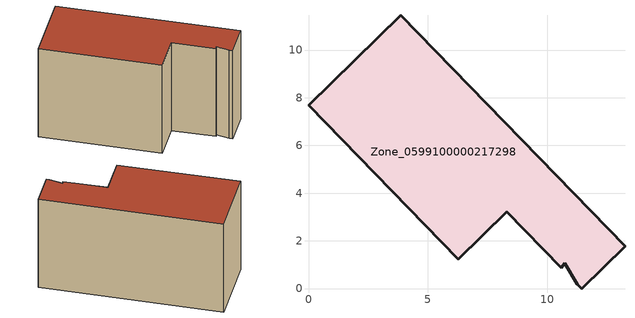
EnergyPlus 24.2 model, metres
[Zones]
Zone_0599100000217298
 floor ground (C_G): 11.27,0.18 10.74,1.07 10.6,0.87 8.32,3.21 6.29,1.23 0,7.68 3.87,11.45 13.27,1.77 11.45,0 z0
 wall outside (C_F): 3.87,11.45 0,7.68 6.29,1.23 8.32,3.21 10.6,0.87 10.74,1.07 11.27,0.18 11.45,0 13.27,1.77 3.87,11.45 z0:7.61
 roof outside (C_R): 11.27,0.18 11.45,0 13.27,1.77 3.87,11.45 0,7.68 6.29,1.23 8.32,3.21 10.6,0.87 10.74,1.07 z7.61
[BUILDING]
Pand.0599100000217298: North Axis=0; Terrain=City; Loads Convergence Tolerance Value=0.04; Temperature Convergence Tolerance Value=0.4; Solar Distribution=FullExterior; Maximum Number of Warmup Days=25; Minimum Number of Warmup Days=1
[Site:Location]
Rotterdam.The.Hague.AP_ZH_NLD Design_Conditions: Latitude=51.96; Longitude=4.45; Time Zone=1; Elevation=-4.5
[SITE:GROUNDTEMPERATURE:BUILDINGSURFACE]
18, 18, 18, 18, 18, 18, 18, 18, 18, 18, 18, 18
[MATERIAL] Thermal Absorptance=0.9; Solar Absorptance=0.7; Visible Absorptance=0.7
Name | Roughness | Thickness | Conductivity | Density | Specific Heat
G.TI.1975-1991 | MediumSmooth | 0.15 | 0.288461 | 540 | 1210
F.TI.1975-1991 | Rough | 0.3 | 0.230769 | 1920 | 840
R.TI.1975-1991 | MediumRough | 0.2 | 0.153846 | 1500 | 1000
[CONSTRUCTION]
C_G: G.TI.1975-1991
C_F: F.TI.1975-1991
C_R: R.TI.1975-1991
[ZONE]
Zone_0599100000217298: Type=1; Multiplier=1; Ceiling Height=Autocalculate; Volume=Autocalculate; Floor Area=autocalculate; Part of Total Floor Area=Yes
[ZONEINFILTRATION:DESIGNFLOWRATE]
Infil_Zone_0599100000217298: Zone or ZoneList or Space or SpaceList=Zone_0599100000217298; Schedule=AlwaysOn; Design Flow Rate Calculation Method=Flow/Area; Flow Rate per Floor Area=0.003; Constant Term Coefficient=1; Temperature Term Coefficient=0; Velocity Term Coefficient=0; Velocity Squared Term Coefficient=0
[HVACTEMPLATE:ZONE:IDEALLOADSAIRSYSTEM]
Zone_0599100000217298: Maximum Heating Supply Air Temperature=50; Minimum Cooling Supply Air Temperature=13; Maximum Heating Supply Air Humidity Ratio=0.0156; Minimum Cooling Supply Air Humidity Ratio=0.0077; Heating Limit=NoLimit; Cooling Limit=NoLimit; Dehumidification Control Type=ConstantSensibleHeatRatio; Cooling Sensible Heat Ratio=0.7; Dehumidification Setpoint=60; Humidification Control Type=None; Humidification Setpoint=30; Outdoor Air Method=None; Outdoor Air Flow Rate per Person=0.00944; Outdoor Air Flow Rate per Zone Floor Area=0; Outdoor Air Flow Rate per Zone=0; Demand Controlled Ventilation Type=None; Outdoor Air Economizer Type=NoEconomizer; Heat Recovery Type=None; Sensible Heat Recovery Effectiveness=0.7; Latent Heat Recovery Effectiveness=0.65
[ZONECONTROL:THERMOSTAT]
ThermostatControl_Zone_0599100000217298: Zone or ZoneList=Zone_0599100000217298; Control Type Schedule=DualSetpointControlType; Control 1=Thermostat_Zone_0599100000217298; Temperature Difference Between Cutout And Setpoint=0
[THERMOSTATSETPOINT:DUALSETPOINT]
Thermostat_Zone_0599100000217298: Heating Setpoint Temperature Schedule=HeatingSetpoint_Zone_0599100000217298; Cooling Setpoint Temperature Schedule=CoolingSetpoint_Zone_0599100000217298
[SCHEDULE:COMPACT]
HeatingSetpoint_Zone_0599100000217298: Through: 12/31, For: AllDays, Until: 24:00, 21
CoolingSetpoint_Zone_0599100000217298: Through: 12/31, For: AllDays, Until: 24:00, 24
DualSetpointControlType: Through: 12/31, For: AllDays, Until: 24:00, 4
AlwaysOn: Through: 12/31, For: AllDays, Until: 24:00, 1
